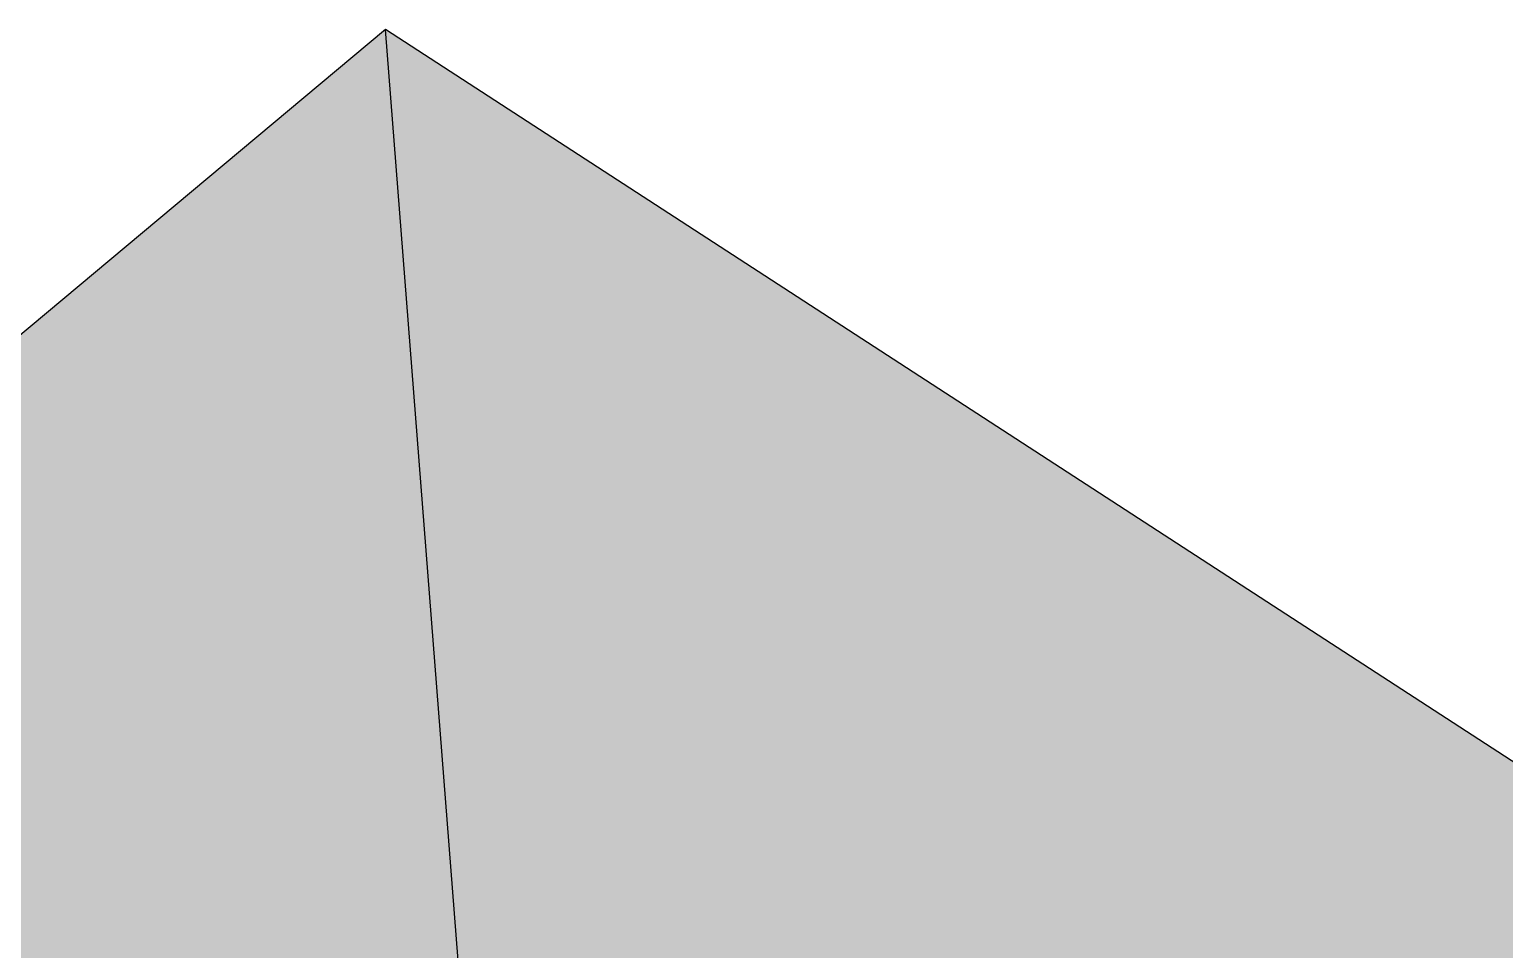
# Model space of a CAD drawing. Header units: millimetres. Extents: x 4739 to 8339, y 4047 to 5430.
# Drawn here: x 6789.685576 to 6789.690061, y 4585.879678 to 4585.882474 of the extents above; entities that cross this region are included whole.
import ezdxf

# ---------------------------------------------------------------- set-up
doc = ezdxf.new("R2010")
doc.units = ezdxf.units.MM
doc.header["$LTSCALE"] = 10
doc.layers.add('Comentarios', color=7, linetype='Continuous')
doc.layers.add('Material', color=7, linetype='Continuous')

# ---------------------------------------------------------------- blocks, each defined once
blk = doc.blocks.new('ac1')
at = {"layer": 'Material'}
h = blk.add_hatch(color=57, dxfattribs=at)
h.dxf.hatch_style = 1
h.paths.add_polyline_path([(-62.8231067, 87.0249509), (-62.7890083, 86.5875847), (-52.1405988, 79.6687068), (-51.8621357, 79.9080961)])
h.paths.add_polyline_path([(-62.7890083, 86.5875847), (-62.8231067, 87.0249509), (-77.9891906, 74.3496415), (-77.6741965, 74.1370118)])
h.paths.add_polyline_path([(-65.4556421, 79.9417449), (-65.4188045, 79.505271), (-59.0997212, 75.3368223), (-58.8259782, 75.571497)])
h.paths.add_polyline_path([(-71.9468155, 74.4709831), (-71.9038555, 74.0353019), (-64.3619996, 68.9768094), (-64.0938211, 69.207429)])
at = {"layer": 'Comentarios', "lineweight": -3}
for points in [[(-62.8231067, 87.0249509), (-77.9891906, 74.3496415)], [(-51.8621357, 79.9080961), (-62.8231067, 87.0249509)], [(-62.7890083, 86.5875847), (-62.8231067, 87.0249509)]]:
    blk.add_lwpolyline(points, dxfattribs=at)

msp = doc.modelspace()

# ---------------------------------------------------------------- block references
at = {"layer": 'Comentarios'}
msp.add_blockref('ac1', (6852.5097654, 4498.8575235), dxfattribs=at)

doc.saveas('drawing.dxf')
